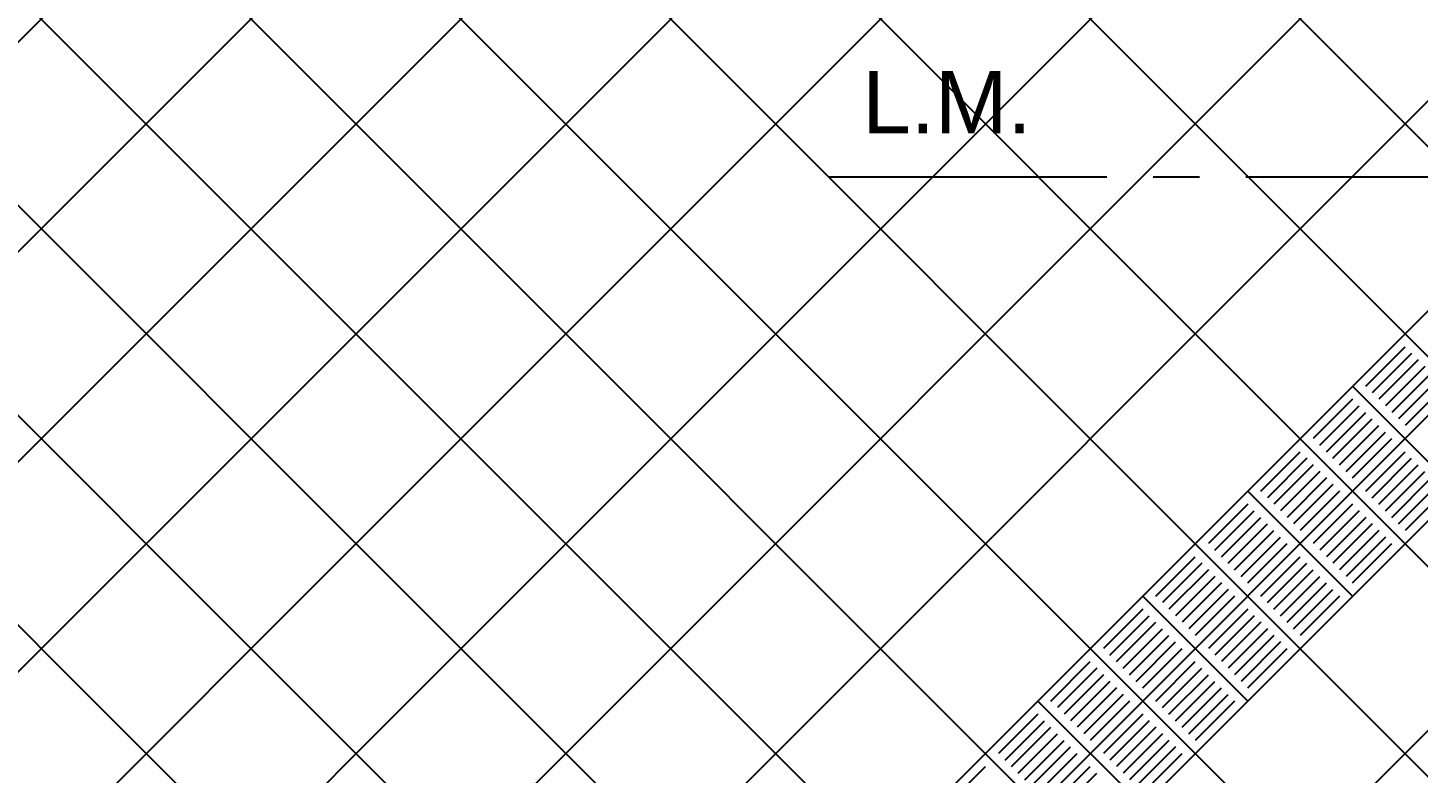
# Model space of a CAD drawing. Header units: inches. Extents: x -309 to 190, y -1585 to -1350.
# Drawn here: x -270.89 to -267.142, y -1376.895 to -1374.887 of the extents above; entities that cross this region are included whole.
import ezdxf

# ---------------------------------------------------------------- set-up
doc = ezdxf.new("R2010")
doc.units = ezdxf.units.IN
doc.header["$MEASUREMENT"] = 0
doc.linetypes.add('CENTER2', pattern=[1.125, 0.75, -0.125, 0.125, -0.125])
doc.linetypes.add('HIDDEN', pattern=[0.375, 0.25, -0.125])
for name, color, linetype in [('02', 9, 'CONTINUOUS'), ('CIEGOS', 9, 'CONTINUOUS'), ('DET', 9, 'CONTINUOUS'), ('HACHS', 9, 'CONTINUOUS'), ('lm', 9, 'HIDDEN'), ('NO VIDENTES', 9, 'CONTINUOUS'), ('V2', 9, 'CONTINUOUS')]:
    doc.layers.add(name, color=color, linetype=linetype)
doc.styles.get("Standard").update_dxf_attribs({"font": 'arial.ttf'})

msp = doc.modelspace()

# ---------------------------------------------------------------- hatches: boundary and pattern name
at = {"layer": 'HACHS'}
h = msp.add_hatch(dxfattribs=at)
h.set_pattern_fill('AR-HBONE', color=256, scale=0.03, angle=-1.27e-14)
h.set_pattern_definition([(44.99999999999999, (0, 0), (1e-16, 0.1697056274847714), [0.36, -0.12]), (135, (0.0848528137500001, 0.08485281375), (1e-16, 0.1697056274847714), [0.36, -0.12])])
edge = h.paths.add_edge_path()
edge.add_line((-257.5318464381419, -1375.798169326066), (-262.5318464381414, -1375.798169326066))
edge.add_line((-262.5318464381414, -1375.798169326066), (-262.5318464381414, -1379.388171004777))
edge.add_line((-262.5318464381414, -1379.388171004777), (-264.4918464381421, -1379.388171004777))
edge.add_line((-264.4918464381421, -1379.388171004777), (-264.4918464381421, -1375.571012038545))
edge.add_line((-264.4918464381421, -1375.571012038545), (-268.5331942528121, -1379.612359853215))
edge.add_line((-268.5331942528121, -1379.612359853215), (-268.5331942528121, -1380.214165375826))
edge.add_line((-268.5331942528121, -1380.214165375826), (-263.5318464381421, -1380.214165375826))
edge.add_line((-263.5318464381421, -1380.214165375826), (-263.5318464381412, -1395.214165375825))
edge.add_line((-263.5318464381412, -1395.214165375825), (-268.5318464381414, -1395.214165375824))
edge.add_line((-268.5318464381414, -1395.214165375824), (-268.5318464381414, -1397.714165375824))
edge.add_line((-268.5318464381414, -1397.714165375824), (-263.5318464381412, -1397.714165375825))
edge.add_line((-263.5318464381412, -1397.714165375825), (-263.5318464381412, -1415.214165375825))
edge.add_line((-263.5318464381412, -1415.214165375825), (-268.4030076759129, -1415.214165375825))
edge.add_line((-268.4030076759129, -1415.214165375825), (-264.4090037108619, -1419.208169564411))
edge.add_line((-264.4090037108619, -1419.208169564411), (-236.5318464381414, -1419.208169326064))
edge.add_line((-236.5318464381414, -1419.208169326064), (-236.5318464381416, -1417.961843630648))
edge.add_line((-236.5318464381416, -1417.961843630648), (-241.5318464381416, -1417.961843630648))
edge.add_line((-241.5318464381416, -1417.961843630648), (-241.5318464381416, -1400.461843630648))
edge.add_line((-241.5318464381416, -1400.461843630648), (-236.5318464381416, -1400.461843630648))
edge.add_line((-236.5318464381416, -1400.461843630648), (-236.5318464381416, -1395.314165375825))
edge.add_line((-236.5318464381416, -1395.314165375825), (-241.5318464381416, -1395.314165375825))
edge.add_line((-241.5318464381416, -1395.314165375825), (-241.5318464381419, -1375.798169326071))
edge.add_line((-241.5318464381419, -1375.798169326071), (-246.5318464381418, -1375.798169326066))
edge.add_line((-246.5318464381418, -1375.798169326066), (-246.5318464381418, -1378.418169326066))
edge.add_arc((-246.9318464381419, -1378.418169326066), 0.4000000000000626, -90, 0, ccw=False)
edge.add_line((-246.9318464381419, -1378.818169326066), (-257.1318464381417, -1378.818169326066))
edge.add_arc((-257.1318464381417, -1378.418169326066), 0.3999999999998636, 179.9999999999675, 270, ccw=False)
edge.add_line((-257.5318464381417, -1378.418169326066), (-257.5318464381419, -1376.056530060446))
edge.add_line((-257.5318464381419, -1376.056530060446), (-257.5318464381419, -1375.798169326066))
h.paths.add_polyline_path([(-247.5318464381416, -1385.314165375825), (-257.5318464381417, -1385.314165375825), (-257.5318464381417, -1395.314165375825), (-247.5318464381416, -1395.314165375825)], flags=16)
h.paths.add_polyline_path([(-257.5318464381417, -1397.714165375825), (-247.5318464381416, -1397.714165375825), (-247.5318464381416, -1412.714165375825), (-257.5318464381417, -1412.714165375825)], flags=16)
h.paths.add_polyline_path([(-238.3318464381414, -1395.639165375824), (-238.3318464381414, -1397.489165375825), (-237.9318464381415, -1397.489165375825), (-237.9318464381415, -1395.639165375824)], flags=0)
h.paths.add_polyline_path([(-237.5318464381416, -1395.639165375824), (-237.5318464381416, -1397.489165375825), (-237.1318464381416, -1397.489165375825), (-237.1318464381416, -1395.639165375824)], flags=16)
h.paths.add_polyline_path([(-238.3318464381414, -1395.639165375824), (-238.3318464381414, -1397.489165375825), (-237.9318464381415, -1397.489165375825), (-237.9318464381415, -1395.639165375824)], flags=16)
h.paths.add_polyline_path([(-237.5318464381416, -1395.639165375824), (-237.5318464381416, -1397.489165375825), (-237.1318464381416, -1397.489165375825), (-237.1318464381416, -1395.639165375824)], flags=0)
h.paths.add_polyline_path([(-239.5318464381416, -1395.639165375824), (-239.5318464381416, -1397.489165375825), (-239.9318464381415, -1397.489165375825), (-239.9318464381415, -1395.639165375824)], flags=0)
h.paths.add_polyline_path([(-240.3318464381413, -1395.639165375824), (-240.3318464381413, -1397.489165375825), (-240.7318464381415, -1397.489165375825), (-240.7318464381415, -1395.639165375824)], flags=16)
h.paths.add_polyline_path([(-241.1318464381416, -1395.639165375824), (-241.1318464381416, -1397.489165375825), (-241.5318464381416, -1397.489165375825), (-241.5318464381416, -1395.639165375824)], flags=16)
h.paths.add_polyline_path([(-241.9318464381415, -1395.639165375824), (-241.9318464381415, -1397.489165375825), (-242.3318464381413, -1397.489165375825), (-242.3318464381413, -1395.639165375824)], flags=0)
h.paths.add_polyline_path([(-238.7318464381415, -1395.639165375824), (-238.7318464381415, -1397.489165375825), (-239.1318464381416, -1397.489165375825), (-239.1318464381416, -1395.639165375824)], flags=16)
h.paths.add_polyline_path([(-239.5318464381416, -1395.639165375824), (-239.5318464381416, -1397.489165375825), (-239.9318464381415, -1397.489165375825), (-239.9318464381415, -1395.639165375824)], flags=16)
h.paths.add_polyline_path([(-240.3318464381413, -1395.639165375824), (-240.3318464381413, -1397.489165375825), (-240.7318464381415, -1397.489165375825), (-240.7318464381415, -1395.639165375824)], flags=0)
h.paths.add_polyline_path([(-241.9318464381415, -1395.639165375824), (-241.9318464381415, -1397.489165375825), (-242.3318464381413, -1397.489165375825), (-242.3318464381413, -1395.639165375824)], flags=16)
h.paths.add_polyline_path([(-238.7318464381415, -1395.639165375824), (-238.7318464381415, -1397.489165375825), (-239.1318464381416, -1397.489165375825), (-239.1318464381416, -1395.639165375824)], flags=0)
h.paths.add_polyline_path([(-243.1318464381416, -1395.639165375824), (-243.1318464381416, -1397.489165375825), (-242.7318464381414, -1397.489165375825), (-242.7318464381414, -1395.639165375824)], flags=16)
h.paths.add_polyline_path([(-243.9318464381415, -1395.639165375824), (-243.9318464381415, -1397.489165375825), (-243.5318464381416, -1397.489165375825), (-243.5318464381416, -1395.639165375824)], flags=0)
h.paths.add_polyline_path([(-243.1318464381416, -1395.639165375824), (-243.1318464381416, -1397.489165375825), (-242.7318464381414, -1397.489165375825), (-242.7318464381414, -1395.639165375824)], flags=0)
h.paths.add_polyline_path([(-243.9318464381415, -1395.639165375824), (-243.9318464381415, -1397.489165375825), (-243.5318464381416, -1397.489165375825), (-243.5318464381416, -1395.639165375824)], flags=16)
h.paths.add_polyline_path([(-244.7318464381414, -1395.639165375824), (-244.7318464381414, -1397.489165375825), (-244.3318464381413, -1397.489165375825), (-244.3318464381413, -1395.639165375824)], flags=16)
h.paths.add_polyline_path([(-258.3318464381416, -1395.639165375824), (-258.3318464381416, -1397.489165375825), (-257.9318464381415, -1397.489165375825), (-257.9318464381415, -1395.639165375824)], flags=16)
h.paths.add_polyline_path([(-259.9318464381418, -1395.639165375824), (-259.9318464381418, -1397.489165375825), (-259.5318464381417, -1397.489165375825), (-259.5318464381417, -1395.639165375824)], flags=16)
h.paths.add_polyline_path([(-259.1318464381418, -1395.639165375824), (-259.1318464381418, -1397.489165375825), (-258.7318464381419, -1397.489165375825), (-258.7318464381419, -1395.639165375824)], flags=0)
h.paths.add_polyline_path([(-258.3318464381416, -1395.639165375824), (-258.3318464381416, -1397.489165375825), (-257.9318464381415, -1397.489165375825), (-257.9318464381415, -1395.639165375824)], flags=0)
h.paths.add_polyline_path([(-259.9318464381418, -1395.639165375824), (-259.9318464381418, -1397.489165375825), (-259.5318464381417, -1397.489165375825), (-259.5318464381417, -1395.639165375824)], flags=0)
h.paths.add_polyline_path([(-259.1318464381418, -1395.639165375824), (-259.1318464381418, -1397.489165375825), (-258.7318464381419, -1397.489165375825), (-258.7318464381419, -1395.639165375824)], flags=16)
h.paths.add_polyline_path([(-246.3318464381413, -1395.639165375824), (-246.3318464381413, -1397.489165375825), (-245.9318464381415, -1397.489165375825), (-245.9318464381415, -1395.639165375824)], flags=0)
h.paths.add_polyline_path([(-245.5318464381416, -1395.639165375824), (-245.5318464381416, -1397.489165375825), (-245.1318464381415, -1397.489165375825), (-245.1318464381415, -1395.639165375824)], flags=16)
h.paths.add_polyline_path([(-247.1318464381415, -1395.639165375824), (-247.1318464381415, -1397.489165375825), (-246.7318464381414, -1397.489165375825), (-246.7318464381414, -1395.639165375824)], flags=16)
h.paths.add_polyline_path([(-246.3318464381413, -1395.639165375824), (-246.3318464381413, -1397.489165375825), (-245.9318464381415, -1397.489165375825), (-245.9318464381415, -1395.639165375824)], flags=16)
h.paths.add_polyline_path([(-245.5318464381416, -1395.639165375824), (-245.5318464381416, -1397.489165375825), (-245.1318464381415, -1397.489165375825), (-245.1318464381415, -1395.639165375824)], flags=0)
h.paths.add_polyline_path([(-247.1318464381415, -1395.639165375824), (-247.1318464381415, -1397.489165375825), (-246.7318464381414, -1397.489165375825), (-246.7318464381414, -1395.639165375824)], flags=0)
h.paths.add_polyline_path([(-256.3318464381418, -1395.639165375824), (-256.3318464381418, -1397.489165375825), (-256.7318464381419, -1397.489165375825), (-256.7318464381419, -1395.639165375824)], flags=0)
h.paths.add_polyline_path([(-257.1318464381418, -1395.639165375824), (-257.1318464381418, -1397.489165375825), (-257.5318464381417, -1397.489165375825), (-257.5318464381417, -1395.639165375824)], flags=16)
h.paths.add_polyline_path([(-253.1318464381417, -1395.639165375824), (-253.1318464381417, -1397.489165375825), (-253.5318464381416, -1397.489165375825), (-253.5318464381416, -1395.639165375824)], flags=0)
h.paths.add_polyline_path([(-253.9318464381415, -1395.639165375824), (-253.9318464381415, -1397.489165375825), (-254.3318464381416, -1397.489165375825), (-254.3318464381416, -1395.639165375824)], flags=0)
h.paths.add_polyline_path([(-254.7318464381417, -1395.639165375824), (-254.7318464381417, -1397.489165375825), (-255.1318464381417, -1397.489165375825), (-255.1318464381417, -1395.639165375824)], flags=0)
h.paths.add_polyline_path([(-255.5318464381416, -1395.639165375824), (-255.5318464381416, -1397.489165375825), (-255.9318464381415, -1397.489165375825), (-255.9318464381415, -1395.639165375824)], flags=16)
h.paths.add_polyline_path([(-252.3318464381416, -1395.639165375824), (-252.3318464381416, -1397.489165375825), (-252.7318464381417, -1397.489165375825), (-252.7318464381417, -1395.639165375824)], flags=0)
h.paths.add_polyline_path([(-247.5318464381416, -1395.639165375824), (-247.5318464381416, -1397.489165375825), (-247.9318464381415, -1397.489165375825), (-247.9318464381415, -1395.639165375824)], flags=16)
h.paths.add_polyline_path([(-249.1318464381418, -1395.639165375824), (-249.1318464381418, -1397.489165375825), (-249.5318464381416, -1397.489165375825), (-249.5318464381416, -1395.639165375824)], flags=16)
h.paths.add_polyline_path([(-249.9318464381415, -1395.639165375824), (-249.9318464381415, -1397.489165375825), (-250.3318464381416, -1397.489165375825), (-250.3318464381416, -1395.639165375824)], flags=0)
h.paths.add_polyline_path([(-250.7318464381417, -1395.639165375824), (-250.7318464381417, -1397.489165375825), (-251.1318464381417, -1397.489165375825), (-251.1318464381417, -1395.639165375824)], flags=0)
h.paths.add_polyline_path([(-251.5318464381416, -1395.639165375824), (-251.5318464381416, -1397.489165375825), (-251.9318464381415, -1397.489165375825), (-251.9318464381415, -1395.639165375824)], flags=16)
h.paths.add_polyline_path([(-248.3318464381416, -1395.639165375824), (-248.3318464381416, -1397.489165375825), (-248.7318464381417, -1397.489165375825), (-248.7318464381417, -1395.639165375824)], flags=0)
h.paths.add_polyline_path([(-256.3318464381418, -1395.639165375824), (-256.3318464381418, -1397.489165375825), (-256.7318464381419, -1397.489165375825), (-256.7318464381419, -1395.639165375824)], flags=16)
h.paths.add_polyline_path([(-257.1318464381418, -1395.639165375824), (-257.1318464381418, -1397.489165375825), (-257.5318464381417, -1397.489165375825), (-257.5318464381417, -1395.639165375824)], flags=0)
h.paths.add_polyline_path([(-253.1318464381417, -1395.639165375824), (-253.1318464381417, -1397.489165375825), (-253.5318464381416, -1397.489165375825), (-253.5318464381416, -1395.639165375824)], flags=16)
h.paths.add_polyline_path([(-253.9318464381415, -1395.639165375824), (-253.9318464381415, -1397.489165375825), (-254.3318464381416, -1397.489165375825), (-254.3318464381416, -1395.639165375824)], flags=16)
h.paths.add_polyline_path([(-254.7318464381417, -1395.639165375824), (-254.7318464381417, -1397.489165375825), (-255.1318464381417, -1397.489165375825), (-255.1318464381417, -1395.639165375824)], flags=16)
h.paths.add_polyline_path([(-255.5318464381416, -1395.639165375824), (-255.5318464381416, -1397.489165375825), (-255.9318464381415, -1397.489165375825), (-255.9318464381415, -1395.639165375824)], flags=0)
h.paths.add_polyline_path([(-252.3318464381416, -1395.639165375824), (-252.3318464381416, -1397.489165375825), (-252.7318464381417, -1397.489165375825), (-252.7318464381417, -1395.639165375824)], flags=16)
h.paths.add_polyline_path([(-247.5318464381416, -1395.639165375824), (-247.5318464381416, -1397.489165375825), (-247.9318464381415, -1397.489165375825), (-247.9318464381415, -1395.639165375824)], flags=0)
h.paths.add_polyline_path([(-249.1318464381418, -1395.639165375824), (-249.1318464381418, -1397.489165375825), (-249.5318464381416, -1397.489165375825), (-249.5318464381416, -1395.639165375824)], flags=0)
h.paths.add_polyline_path([(-249.9318464381415, -1395.639165375824), (-249.9318464381415, -1397.489165375825), (-250.3318464381416, -1397.489165375825), (-250.3318464381416, -1395.639165375824)], flags=16)
h.paths.add_polyline_path([(-250.7318464381417, -1395.639165375824), (-250.7318464381417, -1397.489165375825), (-251.1318464381417, -1397.489165375825), (-251.1318464381417, -1395.639165375824)], flags=16)
h.paths.add_polyline_path([(-251.5318464381416, -1395.639165375824), (-251.5318464381416, -1397.489165375825), (-251.9318464381415, -1397.489165375825), (-251.9318464381415, -1395.639165375824)], flags=0)
h.paths.add_polyline_path([(-248.3318464381416, -1395.639165375824), (-248.3318464381416, -1397.489165375825), (-248.7318464381417, -1397.489165375825), (-248.7318464381417, -1395.639165375824)], flags=16)
h.paths.add_polyline_path([(-260.7318464381419, -1395.639165375824), (-260.7318464381419, -1397.489165375825), (-260.3318464381418, -1397.489165375825), (-260.3318464381418, -1395.639165375824)], flags=16)
h.paths.add_polyline_path([(-261.5318464381417, -1395.639165375824), (-261.5318464381417, -1397.489165375825), (-261.1318464381418, -1397.489165375825), (-261.1318464381418, -1395.639165375824)], flags=16)
h.paths.add_polyline_path([(-262.3318464381418, -1395.639165375824), (-262.3318464381418, -1397.489165375825), (-261.9318464381418, -1397.489165375825), (-261.9318464381418, -1395.639165375824)], flags=16)
h.paths.add_polyline_path([(-263.1318464381418, -1395.639165375824), (-263.1318464381418, -1397.489165375825), (-262.7318464381419, -1397.489165375825), (-262.7318464381419, -1395.639165375824)], flags=16)
h.paths.add_polyline_path([(-261.5318464381417, -1395.639165375824), (-261.5318464381417, -1397.489165375825), (-261.1318464381418, -1397.489165375825), (-261.1318464381418, -1395.639165375824)], flags=0)
h.paths.add_polyline_path([(-262.3318464381418, -1395.639165375824), (-262.3318464381418, -1397.489165375825), (-261.9318464381418, -1397.489165375825), (-261.9318464381418, -1395.639165375824)], flags=0)
h.paths.add_polyline_path([(-263.1318464381418, -1395.639165375824), (-263.1318464381418, -1397.489165375825), (-262.7318464381419, -1397.489165375825), (-262.7318464381419, -1395.639165375824)], flags=0)
h.paths.add_polyline_path([(-243.7431328243024, -1376.318169326077), (-243.7431328243024, -1378.168169326077), (-243.3431328243023, -1378.168169326077), (-243.3431328243023, -1376.318169326077)], flags=0)
h.paths.add_polyline_path([(-242.9431328243023, -1376.318169326077), (-242.9431328243023, -1378.168169326077), (-242.5431328243022, -1378.168169326077), (-242.5431328243022, -1376.318169326077)], flags=16)
h.paths.add_polyline_path([(-242.1431328243025, -1376.318169326077), (-242.1431328243025, -1378.168169326077), (-241.7431328243027, -1378.168169326077), (-241.7431328243027, -1376.318169326077)], flags=0)
h.paths.add_polyline_path([(-243.7431328243027, -1376.318169326077), (-243.7431328243027, -1378.168169326077), (-243.3431328243023, -1378.168169326077), (-243.3431328243023, -1376.318169326077)], flags=16)
h.paths.add_polyline_path([(-242.9431328243023, -1376.318169326077), (-242.9431328243023, -1378.168169326077), (-242.5431328243022, -1378.168169326077), (-242.5431328243022, -1376.318169326077)], flags=0)
h.paths.add_polyline_path([(-242.1431328243025, -1376.318169326077), (-242.1431328243025, -1378.168169326077), (-241.7431328243027, -1378.168169326077), (-241.7431328243027, -1376.318169326077)], flags=16)
h.paths.add_polyline_path([(-244.1431328243025, -1376.318169326077), (-244.1431328243025, -1378.168169326077), (-244.5431328243026, -1378.168169326077), (-244.5431328243026, -1376.318169326077)], flags=16)
h.paths.add_polyline_path([(-246.1431328243019, -1376.318169326077), (-246.1431328243019, -1378.168169326077), (-245.7431328243018, -1378.168169326077), (-245.7431328243018, -1376.318169326077)], flags=16)
h.paths.add_polyline_path([(-244.9431328243023, -1376.318169326077), (-244.9431328243023, -1378.168169326077), (-245.3431328243021, -1378.168169326077), (-245.3431328243021, -1376.318169326077)], flags=16)
h.paths.add_polyline_path([(-244.9431328243023, -1376.318169326077), (-244.9431328243023, -1378.168169326077), (-245.3431328243021, -1378.168169326077), (-245.3431328243021, -1376.318169326077)], flags=0)

# ---------------------------------------------------------------- linework, layer by layer
at = {"layer": 'CIEGOS'}
for points in [[(-270.3318467022023, -1378.865427890334), (-265.1545881379425, -1373.688169326073)], [(-269.931846175984, -1379.031112789064), (-264.9889027129932, -1374.088169326074)]]:
    msp.add_lwpolyline(points, dxfattribs=at)
at = {"layer": 'DET'}
for p, q in [((-271.1318459138261, -1378.534056252059), (-265.4859589878408, -1372.888169326073)), ((-270.7318460012122, -1378.699741764394), (-265.3202735628915, -1373.288169326074))]:
    msp.add_line(p, q, dxfattribs=at)
for points in [[(-272.3799953202911, -1377.519463958727), (-266.5005518054893, -1371.640020443925)], [(-272.3318471425191, -1378.037001205904), (-265.9830152626887, -1371.688169326074)], [(-272.1517939839196, -1376.725577197406), (-267.2944385668099, -1371.868221780296)], [(-271.9318467842968, -1378.202686272631), (-265.8173298377394, -1372.088169326074)], [(-271.7365620079235, -1375.744659796461), (-268.2753559677554, -1372.283453756292)], [(-271.5318458264403, -1378.368370739724), (-265.6516444127901, -1372.488169326073)], [(-265.7633183007226, -1376.559641188651), (-269.368867498386, -1372.954091990988)], [(-266.0461610131965, -1376.842483901125), (-269.6880492771857, -1373.200595637136)], [(-266.32900372567, -1377.125326613598), (-269.999795532382, -1373.454534806886)], [(-266.6118464381438, -1377.408169326072), (-270.2826346704565, -1373.73738109376)], [(-270.1318461371934, -1378.948270037799), (-265.0717454254677, -1373.888169326074)], [(-266.8946891506175, -1377.691012038545), (-270.5654780978098, -1374.020223091353)], [(-267.1775318630912, -1377.973854751019), (-270.8194201270803, -1374.33196648703)], [(-269.8632172880404, -1379.52816932607), (-264.8232172880439, -1374.488169326073)], [(-269.8632172880404, -1379.52816932607), (-264.8232172880439, -1374.488169326073)], [(-267.460374575565, -1378.256697463493), (-271.0659237732284, -1374.65114826583)], [(-267.7432172880386, -1378.539540175967), (-271.2974835678588, -1374.985273896147)], [(-268.0260600005124, -1378.82238288844), (-271.5136712010367, -1375.334771687916)], [(-268.3089027129861, -1379.105225600914), (-271.71390507817, -1375.70022323573)], [(-267.3189673737407, -1375.852514336274), (-267.0361246612661, -1376.135357048749)], [(-267.3176027141526, -1376.016903778136), (-267.317628586497, -1376.016903778136)], [(-267.6018099551352, -1376.135356917669), (-267.3189672426606, -1376.418199630143)], [(-267.6004452955472, -1376.29974635953), (-267.6004711678916, -1376.29974635953)], [(-267.884652798688, -1376.418199761222), (-267.6018100862134, -1376.701042473696)], [(-267.8832881390999, -1376.582589203083), (-267.8833140114443, -1376.582589203083)], [(-268.1674955111617, -1376.701042473696), (-267.8846527986871, -1376.98388518617)], [(-268.1661308515736, -1376.865431915557), (-268.166156723918, -1376.865431915557)]]:
    msp.add_lwpolyline(points, dxfattribs=at)
at = {"layer": 'lm', "linetype": 'CENTER2'}
msp.add_line((-268.7318464381419, -1375.288169326071), (-201.8002115279341, -1375.288169326094), dxfattribs=at)
msp.add_line((-268.7318464381419, -1375.288169326071), (-201.8002115279341, -1375.288169326094), dxfattribs=at)
at = {"layer": 'NO VIDENTES'}
for p, q in [((-267.2836205661097, -1375.852506050005), (-267.1775544916552, -1375.746439975551)), ((-267.1598768125796, -1375.764117654626), (-267.2659428870338, -1375.870183729081)), ((-267.1421991335037, -1375.781795333703), (-267.2482652079582, -1375.887861408157)), ((-267.1245214544281, -1375.799473012778), (-267.2305875288826, -1375.905539087233)), ((-267.1068437753524, -1375.817150691854), (-267.2129098498067, -1375.923216766308)), ((-267.0891660962766, -1375.83482837093), (-267.1952321707308, -1375.940894445384)), ((-267.0714884172007, -1375.852506050005), (-267.1775544916552, -1375.95857212446)), ((-267.3189758478597, -1375.887861331756), (-267.4250419223142, -1375.99392740621)), ((-267.4073642432386, -1376.011605085286), (-267.3012981687843, -1375.905539010831)), ((-267.3896865641627, -1376.029282764361), (-267.2836204897085, -1375.923216689907)), ((-267.3720088850871, -1376.046960443437), (-267.2659428106326, -1375.940894368983)), ((-267.3543312060115, -1376.064638122513), (-267.2482651315568, -1375.958572048058)), ((-267.3366535269355, -1376.082315801588), (-267.2305874524814, -1375.976249727134)), ((-267.3189758478597, -1376.099993480665), (-267.2129097734055, -1375.99392740621)), ((-267.5664631475042, -1376.1353486314), (-267.4603970730498, -1376.029282556945)), ((-267.4427193939741, -1376.046960236021), (-267.5487854684284, -1376.153026310475)), ((-267.2836205660442, -1376.13534876248), (-267.1775544915899, -1376.029282688026)), ((-267.2659428869683, -1376.153026441556), (-267.1598768125141, -1376.046960367101)), ((-267.4250417148983, -1376.064637915097), (-267.5311077893527, -1376.170703989551)), ((-267.4073640358226, -1376.082315594173), (-267.5134301102771, -1376.188381668627)), ((-267.2482652078927, -1376.170704120631), (-267.1421991334382, -1376.064638046177)), ((-267.230587528817, -1376.188381799707), (-267.1245214543624, -1376.082315725253)), ((-267.389686356747, -1376.099993273248), (-267.4957524312012, -1376.206059347703)), ((-267.3720086776711, -1376.117670952324), (-267.4780747521254, -1376.223737026778)), ((-267.2129098497412, -1376.206059478783), (-267.1068437752869, -1376.099993404329)), ((-267.1952321706653, -1376.223737157859), (-267.0891660962111, -1376.117671083404)), ((-267.3543309985953, -1376.1353486314), (-267.4603970730498, -1376.241414705854)), ((-267.0714884171352, -1376.13534876248), (-267.1775544915899, -1376.241414836935)), ((-267.6018184292543, -1376.17070391315), (-267.7078845037088, -1376.276769987604)), ((-267.6902068246331, -1376.29444766668), (-267.5841407501789, -1376.188381592226)), ((-267.3189757167797, -1376.170703913216), (-267.425041791234, -1376.27676998767)), ((-267.3012980377039, -1376.188381592291), (-267.4073641121584, -1376.294447666746)), ((-267.6725291455573, -1376.312125345756), (-267.566463071103, -1376.206059271301)), ((-267.6548514664816, -1376.329803024832), (-267.5487853920272, -1376.223736950377)), ((-267.2836203586282, -1376.206059271367), (-267.3896864330827, -1376.312125345821)), ((-267.2659426795526, -1376.223736950443), (-267.3720087540068, -1376.329803024897)), ((-267.637173787406, -1376.347480703907), (-267.5311077129513, -1376.241414629453)), ((-267.6194961083302, -1376.365158382983), (-267.5134300338759, -1376.259092308529)), ((-267.2482650004767, -1376.241414629518), (-267.354331074931, -1376.347480703973)), ((-267.2305873214009, -1376.259092308594), (-267.3366533958553, -1376.365158383048)), ((-267.849305991057, -1376.418191474953), (-267.7432399166028, -1376.312125400498)), ((-267.6018184292543, -1376.382836062059), (-267.4957523548, -1376.276769987605)), ((-267.5664631474388, -1376.418191343875), (-267.4603970729845, -1376.31212526942)), ((-267.3189757167797, -1376.382836062125), (-267.2129096423255, -1376.27676998767)), ((-267.7255622375269, -1376.329803079574), (-267.8316283119814, -1376.435869154028)), ((-267.7078845584513, -1376.34748075865), (-267.8139506329058, -1376.453546833104)), ((-267.548785468363, -1376.43586902295), (-267.4427193939087, -1376.329802948496)), ((-267.5311077892873, -1376.453546702026), (-267.4250417148328, -1376.347480627571)), ((-267.6902068793757, -1376.365158437726), (-267.7962729538299, -1376.47122451218)), ((-267.6725292002998, -1376.382836116801), (-267.778595274754, -1376.488902191256)), ((-267.5134301102116, -1376.471224381102), (-267.4073640357569, -1376.365158306647)), ((-267.4957524311358, -1376.488902060178), (-267.3896863566815, -1376.382835985723)), ((-267.6548515212239, -1376.400513795877), (-267.7609175956784, -1376.506579870331)), ((-267.6371738421483, -1376.418191474953), (-267.7432399166028, -1376.524257549407)), ((-267.4780747520599, -1376.506579739253), (-267.3720086776057, -1376.400513664799)), ((-267.3543309985298, -1376.418191343875), (-267.4603970729845, -1376.524257418329)), ((-267.8846612728073, -1376.453546756703), (-267.9907273472618, -1376.559612831157)), ((-267.6018185603325, -1376.453546756768), (-267.707884634787, -1376.559612831223)), ((-267.9730496681859, -1376.577290510233), (-267.8669835937317, -1376.471224435779)), ((-267.9553719891103, -1376.594968189309), (-267.8493059146558, -1376.488902114855)), ((-267.5841408812569, -1376.471224435844), (-267.6902069557113, -1376.577290510298)), ((-267.5664632021812, -1376.48890211492), (-267.6725292766355, -1376.594968189374)), ((-267.9376943100347, -1376.612645868385), (-267.8316282355802, -1376.50657979393)), ((-267.9200166309588, -1376.63032354746), (-267.8139505565043, -1376.524257473006)), ((-267.5487855231054, -1376.506579793996), (-267.6548515975596, -1376.61264586845)), ((-267.5311078440295, -1376.524257473071), (-267.637173918484, -1376.630323547526)), ((-267.902338951883, -1376.648001226536), (-267.7962728774287, -1376.541935152082)), ((-267.8846612728073, -1376.665678905612), (-267.7785951983528, -1376.559612831157)), ((-267.5134301649539, -1376.541935152147), (-267.6194962394084, -1376.648001226601)), ((-267.6018185603325, -1376.665678905677), (-267.4957524858783, -1376.559612831223)), ((-268.1321487035307, -1376.701034187427), (-268.0260826290764, -1376.594968112972)), ((-268.0084049500006, -1376.612645792048), (-268.114471024455, -1376.718711866502)), ((-267.8493059909915, -1376.701034187427), (-267.7432399165373, -1376.594968112973)), ((-267.8316283119159, -1376.718711866503), (-267.7255622374614, -1376.612645792049)), ((-267.9907272709249, -1376.630323471123), (-268.0967933453794, -1376.736389545578)), ((-267.9730495918493, -1376.648001150199), (-268.0791156663036, -1376.754067224654)), ((-267.8139506328403, -1376.736389545579), (-267.7078845583858, -1376.630323471125)), ((-267.7962729537644, -1376.754067224655), (-267.6902068793099, -1376.6480011502)), ((-267.9553719127734, -1376.665678829275), (-268.0614379872277, -1376.771744903729)), ((-267.9376942336976, -1376.68335650835), (-268.0437603081521, -1376.789422582805)), ((-267.7785952746885, -1376.77174490373), (-267.6725292002343, -1376.665678829276)), ((-267.7609175956129, -1376.789422582806), (-267.6548515211584, -1376.683356508352)), ((-267.920016554622, -1376.701034187427), (-268.0260826290764, -1376.807100261881)), ((-267.6371738420828, -1376.701034187427), (-267.7432399165373, -1376.807100261882)), ((-268.167503985281, -1376.736389469177), (-268.2735700597354, -1376.842455543631)), ((-268.2558923806596, -1376.860133222707), (-268.1498263062053, -1376.754067148252)), ((-267.8846612728062, -1376.736389469242), (-267.9907273472606, -1376.842455543697)), ((-267.8669835937305, -1376.754067148318), (-267.973049668185, -1376.860133222772)), ((-268.2382147015839, -1376.877810901782), (-268.1321486271295, -1376.771744827328)), ((-268.2205370225083, -1376.895488580858), (-268.1144709480538, -1376.789422506404)), ((-267.8493059146549, -1376.771744827394), (-267.9553719891091, -1376.877810901848)), ((-267.831628235579, -1376.789422506469), (-267.9376943100333, -1376.895488580924)), ((-268.2028593434325, -1376.913166259934), (-268.096793268978, -1376.80710018548)), ((-268.1851816643565, -1376.93084393901), (-268.0791155899024, -1376.824777864555)), ((-267.8139505565032, -1376.807100185545), (-267.9200166309577, -1376.913166259999)), ((-267.7962728774275, -1376.824777864621), (-267.902338951882, -1376.930843939075)), ((-268.167503985281, -1376.948521618085), (-268.0614379108265, -1376.842455543631)), ((-267.8846612728062, -1376.948521618151), (-267.7785951983519, -1376.842455543697)), ((-268.414995705281, -1376.983881189177), (-268.3089296308265, -1376.877815114722)), ((-268.1321487034652, -1376.983876899901), (-268.0260826290109, -1376.877810825447)), ((-268.1144710243895, -1377.001554578977), (-268.0084049499351, -1376.895488504523))]:
    msp.add_line(p, q, dxfattribs=at)
at = {"layer": 'V2'}
for points in [[(-272.7318464381424, -1415.40816932607, 0.4142135623730939), (-264.7318464381424, -1423.40816932607), (-172.7318464381422, -1423.40816932607, 0.4142135623730935), (-164.7318464381422, -1415.40816932607), (-164.7318464381423, -1390.481892998531, 0.3305831302782926), (-171.8368601467755, -1380.910108714878), (-202.5175226818392, -1371.630741899148, 0.0735579884408095), (-204.8335117149331, -1371.28816932607), (-264.7318464381426, -1371.288169326074, 0.4142135623730774), (-272.7318464381422, -1379.288169326074)], [(-272.5818464381423, -1415.40816932607, 0.4142135623730948), (-264.7318464381424, -1423.25816932607), (-172.7318464381422, -1423.25816932607, 0.4142135623730935), (-164.8818464381422, -1415.40816932607), (-164.8818464381423, -1390.481892998531, 0.330583130278294), (-171.8802849411459, -1381.053685479132), (-202.5609474762095, -1371.774318663402, 0.0735579884408104), (-204.8335117149331, -1371.43816932607), (-264.7318464381426, -1371.438169326074, 0.4142135623730767), (-272.5818464381423, -1379.288169326074)]]:
    msp.add_lwpolyline(points, format="xyb", close=True, dxfattribs=at)

# ---------------------------------------------------------------- texts
at = {"layer": '02'}
msp.add_text('L.M.', height=0.168, dxfattribs=at).set_placement((-268.6406539994932, -1375.171262305183))

doc.saveas('drawing.dxf')
